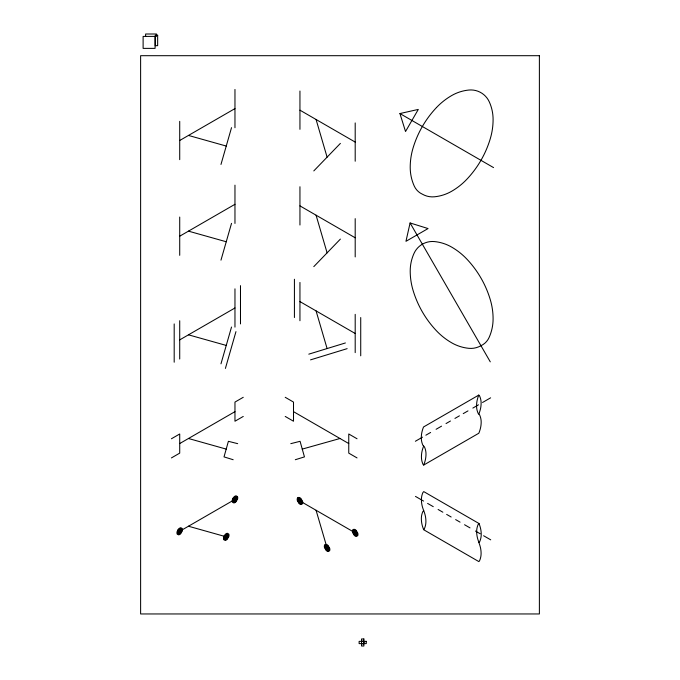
<?xml version="1.0" encoding="UTF-8"?>
<svg xmlns="http://www.w3.org/2000/svg" width="680" height="680" viewBox="0 0 680 680"><rect width="100%" height="100%" fill="white"/><g stroke="black" fill="none" stroke-linecap="round" stroke-linejoin="round"><path stroke-width="1.02" d="M410.091 222.955L405.96 241.315L428.06 228.556L410.091 222.955L490.28 361.845M220.975 164.45L231.523 127.653M220.975 260.151L231.523 223.354M220.975 363.834L231.523 327.037M225.403 368.424L235.96 331.627M423.7 510.612L422.875 511.521A17.102 17.102 0 0 0 421.353 518.568A26.792 26.792 0 0 0 422.458 526.201A40.468 40.468 0 0 0 423.7 529.745L478.822 561.578L479.485 560.915A18.165 18.165 0 0 0 481.1 553.427A26.792 26.792 0 0 0 479.987 545.802A40.468 40.468 0 0 0 478.881 542.581L479.613 541.85A18.165 18.165 0 0 0 481.227 534.361A26.792 26.792 0 0 0 480.114 526.736A40.468 40.468 0 0 0 479.009 523.515L423.759 491.614L422.926 492.524A17.102 17.102 0 0 0 421.413 499.579A26.792 26.792 0 0 0 422.518 507.204A40.468 40.468 0 0 0 423.7 510.612A40.468 40.468 0 0 1 424.804 513.825A26.792 26.792 0 0 1 425.909 521.458A18.165 18.165 0 0 1 424.295 528.946L423.64 529.601M479.009 523.515L478.185 524.424A17.102 17.102 0 0 0 476.663 531.479A26.792 26.792 0 0 0 477.776 539.104A40.468 40.468 0 0 0 478.95 542.512M313.803 170.918L340.391 143.386M313.803 266.628L340.391 239.088M179.715 140.496L234.965 108.596M179.715 236.198L234.965 204.297M179.715 339.881L234.965 307.981M171.428 438.77L179.715 433.984L179.715 453.127L171.428 457.912M243.253 397.298L234.965 402.084L234.965 421.226L243.253 416.44M179.715 443.555L234.965 411.655M179.715 531.284L234.965 499.383M423.708 465.052L478.831 433.228A40.468 40.468 0 0 0 480.071 429.675A26.792 26.792 0 0 0 481.177 422.05A17.102 17.102 0 0 0 479.655 414.995L478.831 414.086A40.468 40.468 0 0 0 480.012 410.677A26.792 26.792 0 0 0 481.117 403.053A17.102 17.102 0 0 0 479.604 395.998L478.771 395.089L423.521 426.989A40.468 40.468 0 0 0 422.416 430.21A26.792 26.792 0 0 0 421.302 437.844A18.165 18.165 0 0 0 422.918 445.323L424.473 446.964A17.102 17.102 0 0 1 425.995 454.019A26.792 26.792 0 0 1 424.889 461.652A40.468 40.468 0 0 1 423.708 465.052L423.045 464.389A18.165 18.165 0 0 1 421.43 456.909A26.792 26.792 0 0 1 422.543 449.276A40.468 40.468 0 0 1 423.649 446.054M415.378 441.26L422.493 437.155M425.858 435.208L430.618 432.463M436.092 429.301L441.55 426.148M446.037 423.563L450.458 421.013M454.937 418.421L459.433 415.828M463.241 413.627L467.985 410.89M472.846 408.085L478.49 404.821M482.537 402.483L490.62 397.825M295.307 459.723L304.453 456.892L300.075 441.312L290.793 443.658M308.797 354.161L345.398 342.958M310.539 359.865L347.14 348.653M302.218 449.114L340 438.498M399.933 113.552L418.293 109.42L405.535 131.52L399.933 113.552L493.552 167.603M361.53 641.215L363.876 641.215M361.53 643.756L363.876 643.756M237.677 443.658L228.395 441.312L224.018 456.892L233.163 459.723M188.47 135.439L226.253 146.055M188.47 231.141L226.253 241.757M188.47 334.824L226.253 345.431M188.47 438.498L226.253 449.114M188.47 526.226L226.253 536.843M299.948 110.177L355.198 142.078M299.948 205.879L355.198 237.787M299.948 301.589L355.198 333.489M285.218 397.298L293.505 402.084L293.505 421.226L285.218 416.44M357.043 438.77L348.755 433.984L348.755 453.127L357.043 457.912M293.505 411.655L348.755 443.555M415.48 496.409L423.555 501.067M427.601 503.404L433.253 506.668M438.107 509.473L442.858 512.21M446.658 514.412L451.154 517.004M455.642 519.596L460.062 522.146M464.542 524.731L470.008 527.884M475.473 531.046L480.233 533.792M483.599 535.738L490.722 539.843M299.948 500.964L355.198 532.865M478.831 414.086L478.176 413.423A18.165 18.165 0 0 1 476.561 405.934A26.792 26.792 0 0 1 477.666 398.31A40.468 40.468 0 0 1 478.771 395.089M316.072 119.493L327.097 157.156M316.072 215.194L327.097 252.858M316.072 310.896L327.097 348.559M316.072 510.281L327.097 547.944M363.919 641.359L363.919 643.611M360.723 317.534L360.723 355.819M355.198 122.935L355.198 161.219M355.198 218.645L355.198 256.921M355.198 314.347L355.198 352.631M299.948 91.035L299.948 129.319M299.948 186.745L299.948 225.02M299.948 282.447L299.948 320.722M294.423 279.25L294.423 317.534M240.49 285.642L240.49 323.926M234.965 89.454L234.965 127.738M234.965 185.156L234.965 223.44M234.965 288.839L234.965 327.114M179.715 121.355L179.715 159.638M179.715 217.056L179.715 255.34M179.715 320.739L179.715 359.023M174.191 323.926L174.191 362.21M155.082 36.422L155.082 48.382L143.114 48.382L143.114 36.422L156.468 36.389L156.468 34L145.622 34L145.622 36.389M178.679 531.412C179.869 536.461 182.537 525.869 178.679 531.412M179.197 531.352C179.8 533.477 180.82 528.887 179.197 531.352M225.216 536.971C226.406 542.011 229.075 531.42 225.216 536.971M225.734 536.902C226.338 539.027 227.358 534.446 225.734 536.902M233.937 499.511C235.119 504.552 237.787 493.96 233.937 499.511M234.455 499.452C235.059 501.577 236.071 496.987 234.455 499.452M298.945 499.86C299.183 505.129 303.076 499.537 298.945 499.86M299.447 500.412C299.565 503.047 301.512 500.25 299.447 500.412M326.094 546.831C326.332 552.101 330.225 546.516 326.094 546.831M326.596 547.383C326.714 550.018 328.661 547.23 326.596 547.383M354.195 531.76C354.433 537.03 358.326 531.437 354.195 531.76M354.697 532.312C354.815 534.947 356.762 532.151 354.697 532.312M177.76 530.154L177.131 531.607A4.462 4.462 0 0 0 176.953 532.882A3.026 3.026 0 0 0 177.216 534.131L178.568 534.846A2.848 2.848 0 0 0 179.715 534.471A4.462 4.462 0 0 0 180.719 533.681L182.291 530.961A4.462 4.462 0 0 0 182.478 529.686A2.848 2.848 0 0 0 182.223 528.513L180.855 527.731A2.848 2.848 0 0 0 179.715 528.096A4.462 4.462 0 0 0 178.704 528.887L177.76 530.154M178.151 530.383L177.65 531.548A3.57 3.57 0 0 0 177.506 532.559A2.422 2.422 0 0 0 177.718 533.562L178.797 534.131A2.278 2.278 0 0 0 179.715 533.834A3.57 3.57 0 0 0 180.523 533.196L181.772 531.029A3.57 3.57 0 0 0 181.925 530.009A2.278 2.278 0 0 0 181.721 529.065L180.625 528.437A2.278 2.278 0 0 0 179.715 528.734A3.57 3.57 0 0 0 178.908 529.371L178.151 530.383M178.543 530.612L178.168 531.479A2.677 2.677 0 0 0 178.058 532.244A1.819 1.819 0 0 0 178.219 532.992L179.027 533.417A1.708 1.708 0 0 0 179.715 533.196A2.677 2.677 0 0 0 180.319 532.721L181.262 531.088A2.677 2.677 0 0 0 181.373 530.332A1.708 1.708 0 0 0 181.22 529.626L180.404 529.15A1.708 1.708 0 0 0 179.715 529.371A2.677 2.677 0 0 0 179.112 529.847L178.543 530.612M233.01 498.253L232.39 499.706A4.462 4.462 0 0 0 232.203 500.981A3.026 3.026 0 0 0 232.475 502.223L233.826 502.945A2.848 2.848 0 0 0 234.965 502.571A4.462 4.462 0 0 0 235.977 501.781L237.55 499.06A4.462 4.462 0 0 0 237.728 497.785A2.848 2.848 0 0 0 237.473 496.613L236.113 495.822A2.848 2.848 0 0 0 234.965 496.196A4.462 4.462 0 0 0 233.963 496.987L233.01 498.253M233.401 498.483L232.908 499.638A3.57 3.57 0 0 0 232.755 500.659A2.422 2.422 0 0 0 232.976 501.662L234.056 502.231A2.278 2.278 0 0 0 234.965 501.933A3.57 3.57 0 0 0 235.773 501.296L237.031 499.129A3.57 3.57 0 0 0 237.175 498.108A2.278 2.278 0 0 0 236.972 497.165L235.883 496.536A2.278 2.278 0 0 0 234.965 496.833A3.57 3.57 0 0 0 234.158 497.471L233.401 498.483M233.792 498.704L233.418 499.579A2.677 2.677 0 0 0 233.308 500.344A1.819 1.819 0 0 0 233.47 501.092L234.277 501.517A1.708 1.708 0 0 0 234.965 501.296A2.677 2.677 0 0 0 235.569 500.82L236.512 499.188A2.677 2.677 0 0 0 236.623 498.423A1.708 1.708 0 0 0 236.47 497.726L235.654 497.25A1.708 1.708 0 0 0 234.965 497.471A2.677 2.677 0 0 0 234.362 497.947L233.792 498.704M224.298 535.712L223.669 537.166A4.462 4.462 0 0 0 223.49 538.433A3.026 3.026 0 0 0 223.754 539.682L225.105 540.396A2.848 2.848 0 0 0 226.253 540.031A4.462 4.462 0 0 0 227.256 539.231L228.828 536.52A4.462 4.462 0 0 0 229.016 535.245A2.848 2.848 0 0 0 228.76 534.072L227.392 533.281A2.848 2.848 0 0 0 226.253 533.647A4.462 4.462 0 0 0 225.242 534.446L224.298 535.712M224.689 535.942L224.188 537.098A3.57 3.57 0 0 0 224.043 538.118A2.422 2.422 0 0 0 224.255 539.112L225.335 539.69A2.278 2.278 0 0 0 226.253 539.393A3.57 3.57 0 0 0 227.06 538.755L228.31 536.579A3.57 3.57 0 0 0 228.463 535.568A2.278 2.278 0 0 0 228.259 534.625L227.162 533.995A2.278 2.278 0 0 0 226.253 534.284A3.57 3.57 0 0 0 225.446 534.922L224.689 535.942M225.08 536.163L224.706 537.038A2.677 2.677 0 0 0 224.596 537.795A1.819 1.819 0 0 0 224.757 538.543L225.565 538.976A1.708 1.708 0 0 0 226.253 538.755A2.677 2.677 0 0 0 226.856 538.279L227.8 536.648A2.677 2.677 0 0 0 227.91 535.883A1.708 1.708 0 0 0 227.757 535.177L226.933 534.71A1.708 1.708 0 0 0 226.253 534.931A2.677 2.677 0 0 0 225.641 535.406L225.08 536.163M297.993 497.581L297.44 498.193A2.848 2.848 0 0 0 297.185 499.375A4.462 4.462 0 0 0 297.364 500.642L298.936 503.362A4.462 4.462 0 0 0 299.948 504.16A2.848 2.848 0 0 0 301.087 504.526L302.438 503.812A3.026 3.026 0 0 0 302.71 502.562A4.462 4.462 0 0 0 302.524 501.287L300.951 498.576A4.462 4.462 0 0 0 299.948 497.777A2.848 2.848 0 0 0 298.8 497.412L297.993 497.581M298.384 498.262L297.942 498.754A2.278 2.278 0 0 0 297.738 499.69A3.57 3.57 0 0 0 297.882 500.71L299.14 502.885A3.57 3.57 0 0 0 299.948 503.523A2.278 2.278 0 0 0 300.857 503.812L301.937 503.242A2.422 2.422 0 0 0 302.158 502.239A3.57 3.57 0 0 0 302.005 501.228L300.755 499.052A3.57 3.57 0 0 0 299.948 498.414A2.278 2.278 0 0 0 299.03 498.117L298.384 498.262M298.775 498.933L298.444 499.307A1.708 1.708 0 0 0 298.291 500.012A2.677 2.677 0 0 0 298.401 500.769L299.344 502.401A2.677 2.677 0 0 0 299.948 502.877A1.708 1.708 0 0 0 300.637 503.098L301.444 502.673A1.819 1.819 0 0 0 301.606 501.925A2.677 2.677 0 0 0 301.495 501.16L300.551 499.528A2.677 2.677 0 0 0 299.948 499.052A1.708 1.708 0 0 0 299.26 498.831L298.775 498.933M325.142 544.561L324.589 545.173A2.848 2.848 0 0 0 324.334 546.346A4.462 4.462 0 0 0 324.522 547.621L326.085 550.332A4.462 4.462 0 0 0 327.097 551.131A2.848 2.848 0 0 0 328.236 551.497L329.587 550.783A3.026 3.026 0 0 0 329.859 549.534A4.462 4.462 0 0 0 329.673 548.267L328.108 545.547A4.462 4.462 0 0 0 327.097 544.748A2.848 2.848 0 0 0 325.95 544.383L325.142 544.561M325.533 545.233L325.091 545.726A2.278 2.278 0 0 0 324.887 546.669A3.57 3.57 0 0 0 325.031 547.681L326.289 549.856A3.57 3.57 0 0 0 327.097 550.494A2.278 2.278 0 0 0 328.015 550.792L329.094 550.213A2.422 2.422 0 0 0 329.307 549.219A3.57 3.57 0 0 0 329.154 548.199L327.904 546.023A3.57 3.57 0 0 0 327.097 545.385A2.278 2.278 0 0 0 326.179 545.096L325.533 545.233M325.924 545.913L325.593 546.278A1.708 1.708 0 0 0 325.44 546.983A2.677 2.677 0 0 0 325.55 547.748L326.493 549.38A2.677 2.677 0 0 0 327.097 549.856A1.708 1.708 0 0 0 327.786 550.077L328.593 549.644A1.819 1.819 0 0 0 328.754 548.896A2.677 2.677 0 0 0 328.644 548.131L327.7 546.508A2.677 2.677 0 0 0 327.097 546.023A1.708 1.708 0 0 0 326.409 545.802L325.924 545.913M353.243 529.482L352.69 530.094A2.848 2.848 0 0 0 352.435 531.275A4.462 4.462 0 0 0 352.623 532.542L354.195 535.262A4.462 4.462 0 0 0 355.198 536.061A2.848 2.848 0 0 0 356.346 536.427L357.697 535.712A3.026 3.026 0 0 0 357.96 534.463A4.462 4.462 0 0 0 357.782 533.188L356.209 530.476A4.462 4.462 0 0 0 355.198 529.678A2.848 2.848 0 0 0 354.059 529.312L353.243 529.482M353.634 530.162L353.192 530.655A2.278 2.278 0 0 0 352.988 531.59A3.57 3.57 0 0 0 353.141 532.61L354.39 534.786A3.57 3.57 0 0 0 355.198 535.423A2.278 2.278 0 0 0 356.116 535.712L357.195 535.143A2.422 2.422 0 0 0 357.408 534.149A3.57 3.57 0 0 0 357.263 533.129L356.005 530.952A3.57 3.57 0 0 0 355.198 530.315A2.278 2.278 0 0 0 354.288 530.017L353.634 530.162M354.025 530.842L353.694 531.207A1.708 1.708 0 0 0 353.541 531.913A2.677 2.677 0 0 0 353.651 532.678L354.594 534.302A2.677 2.677 0 0 0 355.198 534.786A1.708 1.708 0 0 0 355.887 535.007L356.694 534.573A1.819 1.819 0 0 0 356.855 533.825A2.677 2.677 0 0 0 356.745 533.06L355.801 531.428A2.677 2.677 0 0 0 355.198 530.952A1.708 1.708 0 0 0 354.51 530.731L354.025 530.842M157.658 35.198L155.269 35.198L155.269 45.67L157.658 45.67L157.658 35.198M539.385 55.692L140.615 55.692L140.615 613.955L539.385 613.955L539.385 55.692M363.876 638.971L361.53 638.971L361.53 646L363.876 646L363.876 638.971M366.274 641.359L359.133 641.359L359.133 643.611L366.274 643.611L366.274 641.359M480.956 345.703A16.277 16.277 0 0 0 489.056 337.586A45.407 45.407 0 0 0 493.094 318.869A66.972 66.972 0 0 0 490.322 299.795A101.175 101.175 0 0 0 466.786 259.037A66.972 66.972 0 0 0 451.656 247.095A42.764 42.764 0 0 0 434.486 241.578A20.281 20.281 0 0 0 414.018 253.394A42.764 42.764 0 0 0 410.21 271.023A66.972 66.972 0 0 0 412.99 290.096A101.175 101.175 0 0 0 436.517 330.854A66.972 66.972 0 0 0 451.656 342.796A42.764 42.764 0 0 0 468.817 348.322A20.281 20.281 0 0 0 480.956 345.703M436.517 107.508A101.175 101.175 0 0 0 412.99 148.266A66.972 66.972 0 0 0 410.21 167.339A45.407 45.407 0 0 0 414.248 186.056A16.277 16.277 0 0 0 422.348 194.174A20.281 20.281 0 0 0 434.486 196.792A42.764 42.764 0 0 0 451.656 191.267A66.972 66.972 0 0 0 466.786 179.325A101.175 101.175 0 0 0 490.322 138.567A66.972 66.972 0 0 0 493.094 119.493A42.764 42.764 0 0 0 489.294 101.864A20.281 20.281 0 0 0 468.817 90.041A42.764 42.764 0 0 0 451.656 95.566A66.972 66.972 0 0 0 436.517 107.508"/></g></svg>
